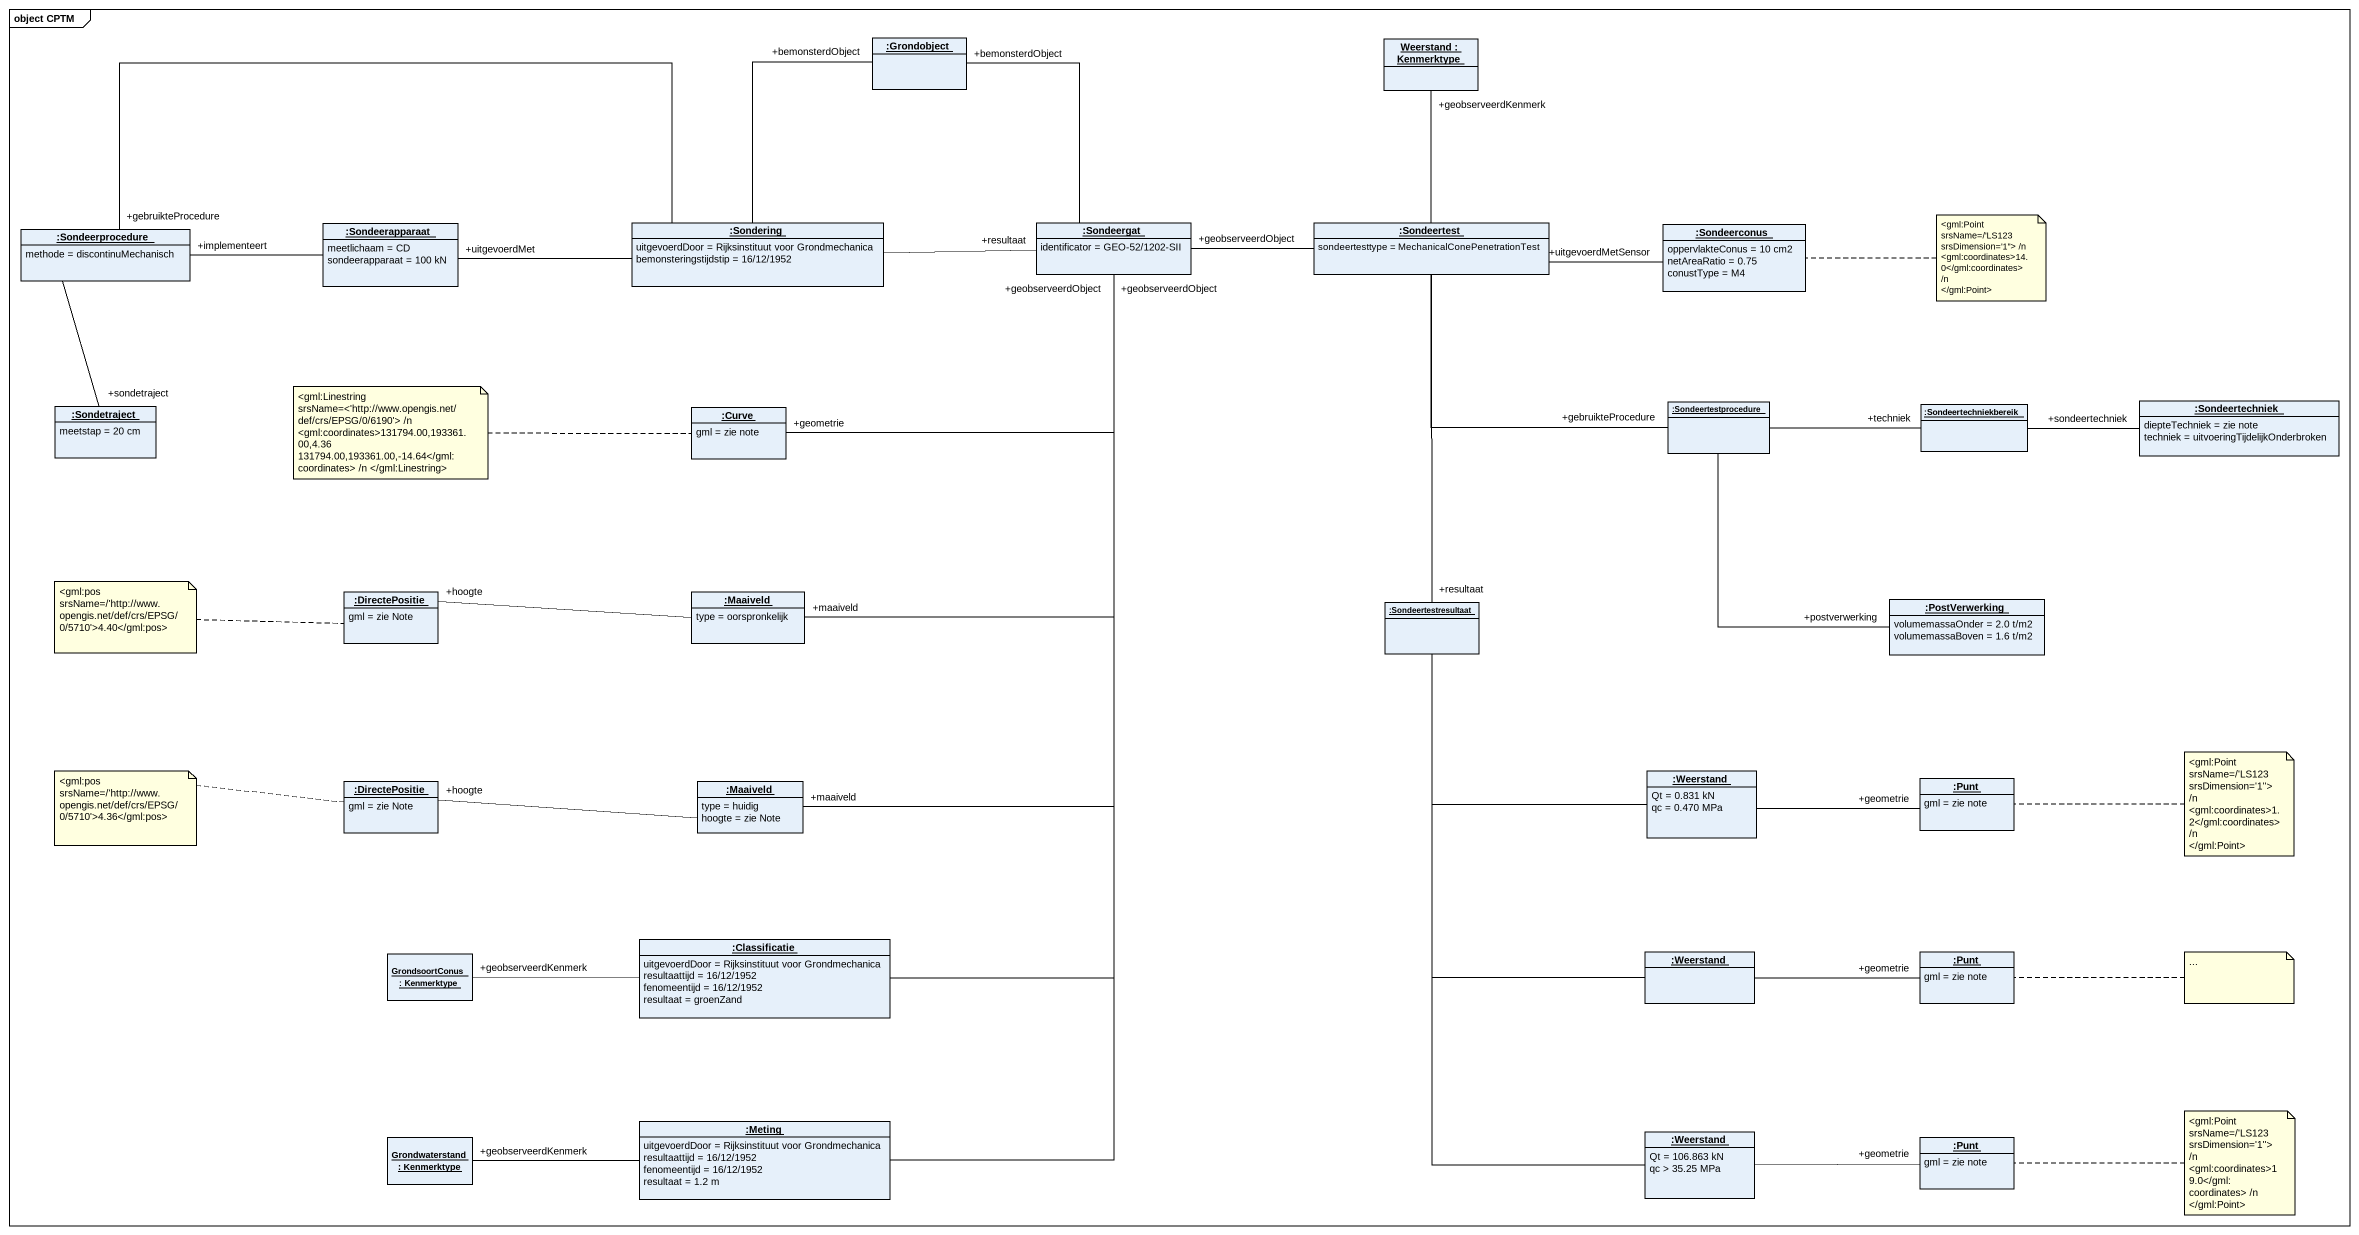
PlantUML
@startuml
mainframe object CPTM
hide circle
hide empty members
object ":Grondobject" as Grondobject
object "Weerstand : Kenmerktype" as Weerstand
object ":Sondeerprocedure" as Sondeerprocedure {
  methode = discontinuMechanisch
}
object ":Sondeerapparaat" as Sondeerapparaat {
  meetlichaam = CD
  sondeerapparaat = 100 kN
}
object ":Sondering" as Sondering {
  uitgevoerdDoor = Rijksinstituut voor Grondmechanica
  bemonsteringstijdstip = 16/12/1952
}
object ":Sondeergat" as Sondeergat {
  identificator = GEO-52/1202-SII
}
object ":Sondeertest" as Sondeertest {
  sondeertesttype = MechanicalConePenetrationTest
}
object ":Sondeerconus" as Sondeerconus {
  oppervlakteConus = 10 cm2
  netAreaRatio = 0.75
  conustType = M4
}
object ":Sondetraject" as Sondetraject {
  meetstap = 20 cm
}
object ":Curve" as Curve {
  gml = zie note
}
object ":Sondeertestprocedure" as Sondeertestprocedure
object ":Sondeertechniekbereik" as Sondeertechniekbereik
object ":Sondeertechniek" as Sondeertechniek {
  diepteTechniek = zie note
  techniek = uitvoeringTijdelijkOnderbroken
}
object ":DirectePositie" as DirectePositie {
  gml = zie Note
}
object ":Maaiveld" as Maaiveld {
  type = oorspronkelijk
}
object ":PostVerwerking" as PostVerwerking {
  volumemassaOnder = 2.0 t/m2
  volumemassaBoven = 1.6 t/m2
}
object ":Sondeertestresultaat" as Sondeertestresultaat
object ":DirectePositie" as DirectePositie_2 {
  gml = zie Note
}
object ":Maaiveld" as Maaiveld_2 {
  type = huidig
  hoogte = zie Note
}
object ":Weerstand" as Weerstand_2 {
  Qt = 0.831 kN
  qc = 0.470 MPa
}
object ":Punt" as Punt {
  gml = zie note
}
object ":Classificatie" as Classificatie {
  uitgevoerdDoor = Rijksinstituut voor Grondmechanica
  resultaattijd = 16/12/1952
  fenomeentijd = 16/12/1952
  resultaat = groenZand
}
object "GrondsoortConus : Kenmerktype" as GrondsoortConus
object ":Weerstand" as Weerstand_3
object ":Punt" as Punt_2 {
  gml = zie note
}
object "Grondwaterstand : Kenmerktype" as Grondwaterstand
object ":Meting" as Meting {
  uitgevoerdDoor = Rijksinstituut voor Grondmechanica
  resultaattijd = 16/12/1952
  fenomeentijd = 16/12/1952
  resultaat = 1.2 m
}
object ":Weerstand" as Weerstand_4 {
  Qt = 106.863 kN
  qc > 35.25 MPa
}
object ":Punt" as Punt_3 {
  gml = zie note
}
Sondeerprocedure -- "+sondetraject" Sondetraject
Sondeerapparaat -left- "+implementeert" Sondeerprocedure
Sondering -up- "+bemonsterdObject" Grondobject
Sondering -left- "+gebruikteProcedure" Sondeerprocedure
Sondering -left- "+uitgevoerdMet" Sondeerapparaat
Sondering -right- "+resultaat" Sondeergat
Sondeergat -up- "+bemonsterdObject" Grondobject
Sondeergat -left- "+geometrie" Curve
Sondeergat -- "+maaiveld" Maaiveld
Sondeergat -- "+maaiveld" Maaiveld_2
Sondeergat "+geobserveerdObject" -- Classificatie
Sondeergat "+geobserveerdObject" -- Meting
Sondeertest -up- "+geobserveerdKenmerk" Weerstand
Sondeertest -left- "+geobserveerdObject" Sondeergat
Sondeertest -right- "+uitgevoerdMetSensor" Sondeerconus
Sondeertest -- "+gebruikteProcedure" Sondeertestprocedure
Sondeertest -- "+resultaat" Sondeertestresultaat
Sondeertestprocedure -right- "+techniek" Sondeertechniekbereik
Sondeertestprocedure -- "+postverwerking" PostVerwerking
Sondeertechniekbereik -right- "+sondeertechniek" Sondeertechniek
Maaiveld -left- "+hoogte" DirectePositie
Sondeertestresultaat -- Weerstand_2
Sondeertestresultaat -- Weerstand_3
Sondeertestresultaat -- Weerstand_4
Maaiveld_2 -left- "+hoogte" DirectePositie_2
Weerstand_2 -right- "+geometrie" Punt
Classificatie -left- "+geobserveerdKenmerk" GrondsoortConus
Weerstand_3 -right- "+geometrie" Punt_2
Meting -left- "+geobserveerdKenmerk" Grondwaterstand
Weerstand_4 -right- "+geometrie" Punt_3
note right of Sondeerconus
  <gml:Point srsName=/'LS123 srsDimension='1''> /n
  <gml:coordinates>14.0</gml:coordinates> /n
  </gml:Point>
end note
note left of Curve : <gml:Linestring srsName=<'http://www.opengis.net/def/crs/EPSG/0/6190'> /n <gml:coordinates>131794.00,193361.00,4.36 131794.00,193361.00,-14.64</gml:coordinates> /n </gml:Linestring>
note left of DirectePositie : <gml:pos srsName=/'http://www.opengis.net/def/crs/EPSG/0/5710'>4.40</gml:pos>
note right of Punt
  <gml:Point srsName=/'LS123 srsDimension='1''> /n
  <gml:coordinates>1.2</gml:coordinates> /n
  </gml:Point>
end note
note left of DirectePositie_2 : <gml:pos srsName=/'http://www.opengis.net/def/crs/EPSG/0/5710'>4.36</gml:pos>
note right of Punt_2 : ...
note right of Punt_3
  <gml:Point srsName=/'LS123 srsDimension='1''> /n
  <gml:coordinates>19.0</gml:coordinates> /n
  </gml:Point>
end note
@enduml
